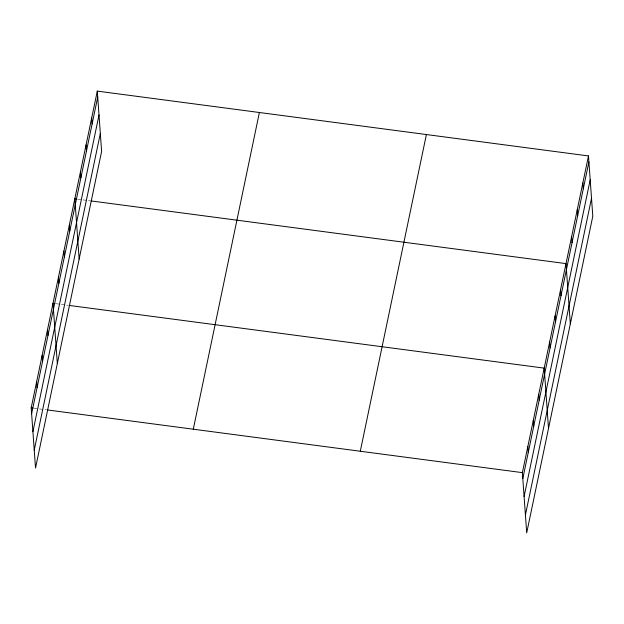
<?xml version="1.0" encoding="UTF-8"?>
<svg xmlns="http://www.w3.org/2000/svg" width="624" height="624" viewBox="0 0 624 624"><rect width="100%" height="100%" fill="white"/><g stroke="black" fill="none" stroke-linecap="round" stroke-linejoin="round"><path stroke-width="0.47" stroke-dasharray="3.12 2.34" d="M77.688 199.165L90.082 200.803M55.871 303.677L68.266 305.315M34.063 408.19L46.457 409.828"/><path stroke-width="0.94" d="M97.297 91.112L101.618 151.359L35.521 468.062L31.2 407.815L97.297 91.112L588.479 155.938L592.8 216.185L526.703 532.888L522.382 472.641L588.479 155.938M31.629 413.759L97.726 97.055M32.908 431.683L99.013 114.98M34.234 450.146L100.331 133.435M193.292 429.211L259.389 112.507M360.29 451.253L426.395 134.542M522.811 478.592L588.908 161.889M524.09 496.509L590.195 179.806M525.416 514.972L591.513 198.268M76.736 199.04L74.825 198.791L79.147 259.038M91.034 200.928L566.007 263.617L570.328 323.864M54.92 303.553L53.017 303.303L57.33 363.55M69.225 305.44L544.19 368.129L548.512 428.376M31.2 407.815L33.103 408.065M47.408 409.952L522.382 472.641M582.863 182.855L583.292 188.807M577.247 209.781L577.668 215.725M571.623 236.699L572.052 242.642M560.555 289.747L560.984 295.69M555.103 315.877L555.524 321.82M549.65 341.999L550.072 347.95M538.738 394.259L539.167 400.202M533.286 420.389L533.715 426.332M527.834 446.511L528.263 452.462M91.681 118.03L92.11 123.981M86.065 144.947L86.486 150.899M80.441 171.873L80.87 177.817M69.373 224.921L69.802 230.864M63.921 251.043L64.35 256.994M58.469 277.173L58.89 283.124M47.557 329.433L47.986 335.377M42.104 355.555L42.533 361.507M36.652 381.685L37.081 387.637"/></g></svg>
